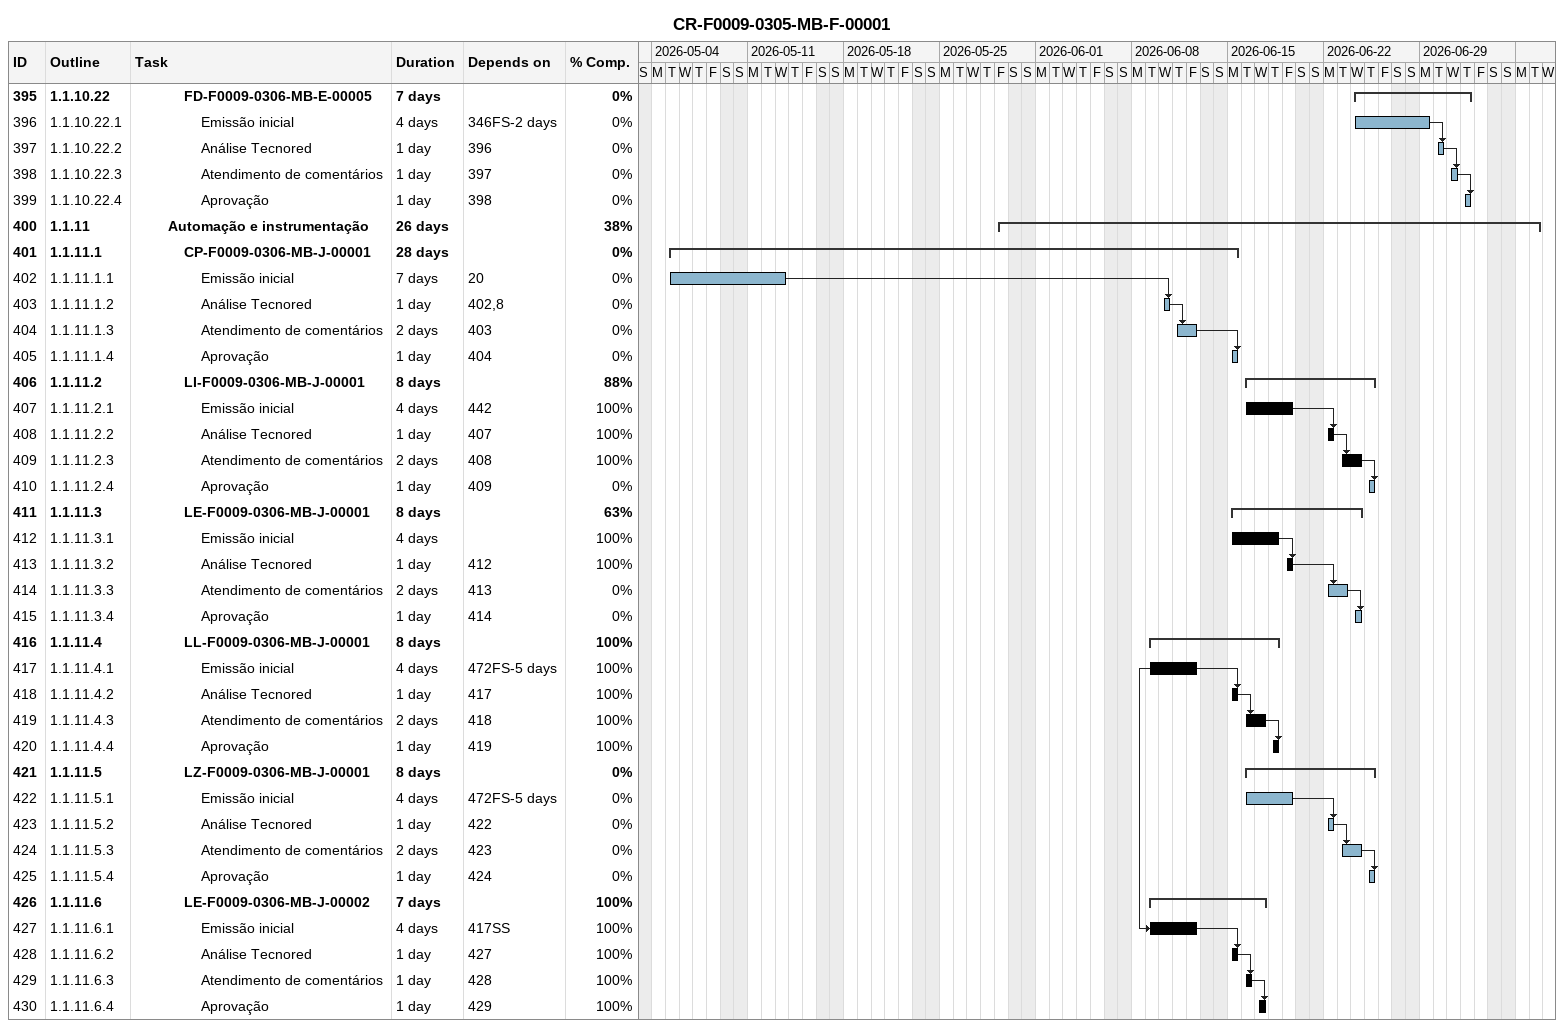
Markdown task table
CR-F0009-0305-MB-F-00001

| ID | WBS | Task | Duration | Start | Finish | Predecessors | % complete |
|---|---|---|---|---|---|---|---|
| 395 | 1.1.10.22 | **FD-F0009-0306-MB-E-00005** | 7d | 2026-06-24 | 2026-07-02 |  | 0 |
| 396 | 1.1.10.22.1 | Emissão inicial | 4d | 2026-06-24 | 2026-06-29 | 346FS-2d | 0 |
| 397 | 1.1.10.22.2 | Análise Tecnored | 1d | 2026-06-30 | 2026-06-30 | 396 | 0 |
| 398 | 1.1.10.22.3 | Atendimento de comentários | 1d | 2026-07-01 | 2026-07-01 | 397 | 0 |
| 399 | 1.1.10.22.4 | Aprovação | 1d | 2026-07-02 | 2026-07-02 | 398 | 0 |
| 400 | 1.1.11 | **Automação e instrumentação** | 26d | 2026-05-29 | 2026-07-07 |  | 38 |
| 401 | 1.1.11.1 | **CP-F0009-0306-MB-J-00001** | 28d | 2026-05-05 | 2026-06-15 |  | 0 |
| 402 | 1.1.11.1.1 | Emissão inicial | 7d | 2026-05-05 | 2026-05-13 | 20 | 0 |
| 403 | 1.1.11.1.2 | Análise Tecnored | 1d | 2026-06-10 | 2026-06-10 | 402, 8 | 0 |
| 404 | 1.1.11.1.3 | Atendimento de comentários | 2d | 2026-06-11 | 2026-06-12 | 403 | 0 |
| 405 | 1.1.11.1.4 | Aprovação | 1d | 2026-06-15 | 2026-06-15 | 404 | 0 |
| 406 | 1.1.11.2 | **LI-F0009-0306-MB-J-00001** | 8d | 2026-06-16 | 2026-06-25 |  | 88 |
| 407 | 1.1.11.2.1 | Emissão inicial | 4d | 2026-06-16 | 2026-06-19 | 442 | 100 |
| 408 | 1.1.11.2.2 | Análise Tecnored | 1d | 2026-06-22 | 2026-06-22 | 407 | 100 |
| 409 | 1.1.11.2.3 | Atendimento de comentários | 2d | 2026-06-23 | 2026-06-24 | 408 | 100 |
| 410 | 1.1.11.2.4 | Aprovação | 1d | 2026-06-25 | 2026-06-25 | 409 | 0 |
| 411 | 1.1.11.3 | **LE-F0009-0306-MB-J-00001** | 8d | 2026-06-15 | 2026-06-24 |  | 63 |
| 412 | 1.1.11.3.1 | Emissão inicial | 4d | 2026-06-15 | 2026-06-18 |  | 100 |
| 413 | 1.1.11.3.2 | Análise Tecnored | 1d | 2026-06-19 | 2026-06-19 | 412 | 100 |
| 414 | 1.1.11.3.3 | Atendimento de comentários | 2d | 2026-06-22 | 2026-06-23 | 413 | 0 |
| 415 | 1.1.11.3.4 | Aprovação | 1d | 2026-06-24 | 2026-06-24 | 414 | 0 |
| 416 | 1.1.11.4 | **LL-F0009-0306-MB-J-00001** | 8d | 2026-06-09 | 2026-06-18 |  | 100 |
| 417 | 1.1.11.4.1 | Emissão inicial | 4d | 2026-06-09 | 2026-06-12 | 472FS-5d | 100 |
| 418 | 1.1.11.4.2 | Análise Tecnored | 1d | 2026-06-15 | 2026-06-15 | 417 | 100 |
| 419 | 1.1.11.4.3 | Atendimento de comentários | 2d | 2026-06-16 | 2026-06-17 | 418 | 100 |
| 420 | 1.1.11.4.4 | Aprovação | 1d | 2026-06-18 | 2026-06-18 | 419 | 100 |
| 421 | 1.1.11.5 | **LZ-F0009-0306-MB-J-00001** | 8d | 2026-06-16 | 2026-06-25 |  | 0 |
| 422 | 1.1.11.5.1 | Emissão inicial | 4d | 2026-06-16 | 2026-06-19 | 472FS-5d | 0 |
| 423 | 1.1.11.5.2 | Análise Tecnored | 1d | 2026-06-22 | 2026-06-22 | 422 | 0 |
| 424 | 1.1.11.5.3 | Atendimento de comentários | 2d | 2026-06-23 | 2026-06-24 | 423 | 0 |
| 425 | 1.1.11.5.4 | Aprovação | 1d | 2026-06-25 | 2026-06-25 | 424 | 0 |
| 426 | 1.1.11.6 | **LE-F0009-0306-MB-J-00002** | 7d | 2026-06-09 | 2026-06-17 |  | 100 |
| 427 | 1.1.11.6.1 | Emissão inicial | 4d | 2026-06-09 | 2026-06-12 | 417SS | 100 |
| 428 | 1.1.11.6.2 | Análise Tecnored | 1d | 2026-06-15 | 2026-06-15 | 427 | 100 |
| 429 | 1.1.11.6.3 | Atendimento de comentários | 1d | 2026-06-16 | 2026-06-16 | 428 | 100 |
| 430 | 1.1.11.6.4 | Aprovação | 1d | 2026-06-17 | 2026-06-17 | 429 | 100 |
